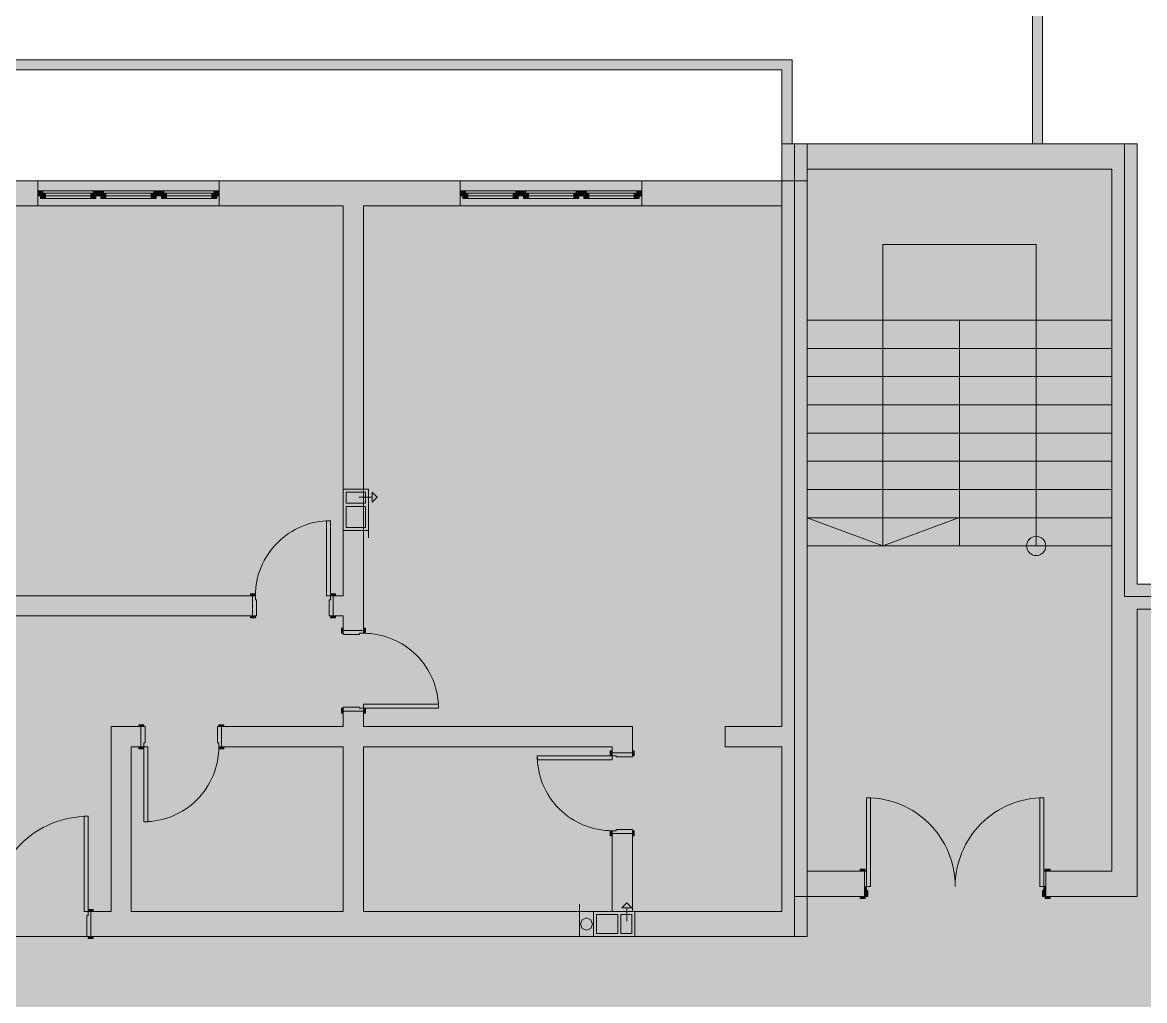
# Model space of a CAD drawing. Header units: centimetres. Extents: x -2733 to 2483, y -2206 to 1504.
# Drawn here: x -470 to 644, y -811 to 160 of the extents above; entities that cross this region are included whole.
import ezdxf

# ---------------------------------------------------------------- set-up
doc = ezdxf.new("R2010")
doc.units = ezdxf.units.CM
for name, color, linetype, lineweight, true_color in [('kufiri i objektit', 7, 'Continuous', 0, 0xb36d4d), ('PDF_2D Drafting - General', 7, 'Continuous', 0, 0x7f7f7f), ('PDF_Muret', 7, 'Continuous', 0, 0x7f7f7f)]:
    doc.layers.add(name, color=color, linetype=linetype, lineweight=lineweight, true_color=true_color)
for name, color, linetype, lineweight in [('ndarjet-njesite', 1, 'Continuous', 0), ('PDF_Geometry', 7, 'Continuous', 0), ('PDF_Oxhaqet', 7, 'Continuous', 0)]:
    doc.layers.add(name, color=color, linetype=linetype, lineweight=lineweight)

msp = doc.modelspace()

# ---------------------------------------------------------------- hatches: boundary and pattern name
at = {"layer": 'PDF_2D Drafting - General', "true_color": 0xe5f8e5, "transparency": 33554559}
msp.add_hatch(color=7, dxfattribs=at).paths.add_polyline_path([(-561.7, -928.1), (-561.7, -747.4), (308.9, -747.4), (308.9, -707.5), (296.4, -707.5), (296.4, 39.3), (308.9, 39.3), (623.6, 39.3), (623.6, -410), (636.1, -410), (1033.6, -410), (1033.6, -422.5), (1033.6, -707.4), (1294, -707.4), (1294, -928.1)])
at = {"layer": 'PDF_2D Drafting - General', "true_color": 0xf2f9ff, "transparency": 33554559}
msp.add_hatch(color=7, dxfattribs=at).paths.add_polyline_path([(283.9, 2.7), (296.4, 2.7), (296.4, -747.4), (283.9, -747.4), (-561.7, -747.4), (-561.7, -804.6), (-1794.7, -804.6), (-1794.7, -792.1), (-1794.7, 2.7)])
at = {"layer": 'PDF_Muret', "true_color": 0xffffff, "transparency": 33554559}
for points in [[(-454.3, -12.3), (-454.3, -7.3), (-449.3, -7.3), (-449.3, -9.8), (-451.8, -9.8), (-451.8, -12.3)], [(-401.8, -14.8), (-446.8, -14.8), (-446.8, -9.8), (-449.3, -9.8), (-449.3, -7.3), (-399.3, -7.3), (-399.3, -9.8), (-401.8, -9.8)], [(-394.3, -7.3), (-394.3, -12.3), (-396.8, -12.3), (-396.8, -9.8), (-399.3, -9.8), (-399.3, -7.3)], [(-394.3, -12.3), (-394.3, -7.3), (-389.3, -7.3), (-389.3, -9.8), (-391.8, -9.8), (-391.8, -12.3)], [(-341.8, -14.8), (-386.8, -14.8), (-386.8, -9.8), (-389.3, -9.8), (-389.3, -7.3), (-339.3, -7.3), (-339.3, -9.8), (-341.8, -9.8)], [(-334.3, -7.3), (-334.3, -12.3), (-336.8, -12.3), (-336.8, -9.8), (-339.3, -9.8), (-339.3, -7.3)], [(-334.3, -12.3), (-334.3, -7.3), (-329.3, -7.3), (-329.3, -9.8), (-331.8, -9.8), (-331.8, -12.3)], [(-281.8, -14.8), (-326.8, -14.8), (-326.8, -9.8), (-329.3, -9.8), (-329.3, -7.3), (-279.3, -7.3), (-279.3, -9.8), (-281.8, -9.8)], [(-274.3, -7.3), (-274.3, -12.3), (-276.8, -12.3), (-276.8, -9.8), (-279.3, -9.8), (-279.3, -7.3)], [(-35.2, -12.3), (-35.2, -7.3), (-30.2, -7.3), (-30.2, -9.8), (-32.7, -9.8), (-32.7, -12.3)], [(17.3, -14.8), (-27.7, -14.8), (-27.7, -9.8), (-30.2, -9.8), (-30.2, -7.3), (19.8, -7.3), (19.8, -9.8), (17.3, -9.8)], [(24.8, -7.3), (24.8, -12.3), (22.3, -12.3), (22.3, -9.8), (19.8, -9.8), (19.8, -7.3)], [(24.8, -12.3), (24.8, -7.3), (29.8, -7.3), (29.8, -9.8), (27.3, -9.8), (27.3, -12.3)], [(77.3, -14.8), (32.3, -14.8), (32.3, -9.8), (29.8, -9.8), (29.8, -7.3), (79.8, -7.3), (79.8, -9.8), (77.3, -9.8)], [(84.8, -7.3), (84.8, -12.3), (82.3, -12.3), (82.3, -9.8), (79.8, -9.8), (79.8, -7.3)], [(84.8, -12.3), (84.8, -7.3), (89.8, -7.3), (89.8, -9.8), (87.3, -9.8), (87.3, -12.3)], [(137.3, -14.8), (92.3, -14.8), (92.3, -9.8), (89.8, -9.8), (89.8, -7.3), (139.8, -7.3), (139.8, -9.8), (137.3, -9.8)], [(144.8, -7.3), (144.8, -12.3), (142.3, -12.3), (142.3, -9.8), (139.8, -9.8), (139.8, -7.3)], [(-237.3, -429.1), (-241.3, -429.1), (-241.3, -409.2), (-238.5, -409.2), (-238.5, -413.1), (-237.3, -413.1)], [(-161.3, -429.1), (-165.3, -429.1), (-165.3, -413.1), (-164.1, -413.1), (-164.1, -409.2), (-161.3, -409.2)], [(-151.3, -447.6), (-151.3, -443.6), (-131.3, -443.6), (-131.3, -446.4), (-135.3, -446.4), (-135.3, -447.6)], [(-151.3, -523.6), (-151.3, -519.6), (-135.3, -519.6), (-135.3, -520.8), (-131.3, -520.8), (-131.3, -523.6)], [(-352, -539), (-348, -539), (-348, -555), (-349.2, -555), (-349.2, -558.9), (-352, -558.9)], [(-276, -539), (-272, -539), (-272, -558.9), (-274.8, -558.9), (-274.8, -555), (-276, -555)], [(135.5, -565.1), (135.5, -569.1), (119.5, -569.1), (119.5, -567.9), (115.5, -567.9), (115.5, -565.1)], [(135.5, -641.1), (135.5, -645.1), (115.5, -645.1), (115.5, -642.3), (119.5, -642.3), (119.5, -641.1)], [(365.7, -707.5), (365.7, -697.5), (367.7, -697.5), (367.7, -701.5), (368.9, -701.5), (368.9, -707.5)], [(542.5, -707.5), (542.5, -701.5), (543.7, -701.5), (543.7, -697.5), (545.7, -697.5), (545.7, -707.5)], [(-401.7, -747.4), (-405.7, -747.4), (-405.7, -726.4), (-404.5, -726.4), (-404.5, -722.4), (-401.7, -722.4)]]:
    msp.add_hatch(color=7, dxfattribs=at).paths.add_polyline_path(points)

# ---------------------------------------------------------------- linework, layer by layer
at = {"layer": 'kufiri i objektit', "lineweight": 5}
msp.add_lwpolyline([(293.9, 39.3), (293.9, 122.7), (-2197.9, 122.7), (-2197.9, -1778), (2482.6, -1778), (2482.6, 1504), (532.4, 1504), (532.4, 39.3)], close=True, dxfattribs=at)
at = {"layer": 'ndarjet-njesite'}
for points in [[(-561.7, -928.1), (-561.7, -747.4), (308.9, -747.4), (308.9, 39.3), (636.1, 39.3), (636.1, -397.5), (832, -397.5), (1021.1, -397.5), (1021.1, -707.4), (1294, -707.4), (1294, -928.1), (-561.7, -928.1)], [(308.9, 2.7), (308.9, -747.4), (-561.7, -747.4), (-561.7, -804.6), (-1794.7, -804.6), (-1794.7, -792.1), (-1794.7, 2.7)]]:
    msp.add_lwpolyline(points, close=True, dxfattribs=at)
at = {"layer": 'PDF_2D Drafting - General', "lineweight": 9}
for points in [[(296.4, 39.3), (296.4, -707.5)], [(308.9, 39.3), (296.4, 39.3)], [(623.6, 39.3), (308.9, 39.3)], [(623.6, -410), (623.6, 39.3)], [(283.9, 2.7), (-1794.7, 2.7)], [(296.4, 2.7), (283.9, 2.7)], [(296.4, -747.4), (296.4, 2.7)], [(636.1, -410), (623.6, -410)], [(1033.6, -410), (636.1, -410)], [(296.4, -707.5), (308.9, -707.5)], [(308.9, -707.5), (308.9, -747.4)], [(-561.7, -747.4), (283.9, -747.4)], [(308.9, -747.4), (-561.7, -747.4)], [(283.9, -747.4), (296.4, -747.4)]]:
    msp.add_lwpolyline(points, dxfattribs=at)
at = {"layer": 'PDF_Geometry', "lineweight": 9}
for points in [[(536.1, -60.7), (383.9, -60.7)], [(383.9, -60.7), (383.9, -359.7)], [(536.1, -135.7), (536.1, -60.7)], [(308.9, -163.7), (308.9, -135.7)], [(308.9, -135.7), (460, -135.7)], [(460, -163.7), (460, -135.7)], [(460, -135.7), (611.1, -135.7)], [(460, -135.7), (460, -163.7)], [(536.1, -359.7), (536.1, -135.7)], [(611.1, -135.7), (611.1, -163.7)], [(460, -163.7), (308.9, -163.7)], [(308.9, -191.7), (308.9, -163.7)], [(308.9, -163.7), (460, -163.7)], [(611.1, -163.7), (460, -163.7)], [(460, -191.7), (460, -163.7)], [(460, -163.7), (611.1, -163.7)], [(460, -163.7), (460, -191.7)], [(611.1, -163.7), (611.1, -191.7)], [(460, -191.7), (308.9, -191.7)], [(308.9, -219.7), (308.9, -191.7)], [(308.9, -191.7), (460, -191.7)], [(611.1, -191.7), (460, -191.7)], [(460, -219.7), (460, -191.7)], [(460, -191.7), (611.1, -191.7)], [(460, -191.7), (460, -219.7)], [(611.1, -191.7), (611.1, -219.7)], [(460, -219.7), (308.9, -219.7)], [(611.1, -219.7), (460, -219.7)], [(460, -247.7), (460, -219.7)], [(460, -219.7), (611.1, -219.7)], [(611.1, -219.7), (611.1, -247.7)], [(308.9, -275.7), (308.9, -247.7)], [(308.9, -247.7), (460, -247.7)], [(611.1, -247.7), (460, -247.7)], [(460, -275.7), (460, -247.7)], [(460, -247.7), (611.1, -247.7)], [(460, -247.7), (460, -275.7)], [(611.1, -247.7), (611.1, -275.7)], [(460, -275.7), (308.9, -275.7)], [(308.9, -303.7), (308.9, -275.7)], [(308.9, -275.7), (460, -275.7)], [(611.1, -275.7), (460, -275.7)], [(460, -303.7), (460, -275.7)], [(460, -275.7), (611.1, -275.7)], [(460, -275.7), (460, -303.7)], [(611.1, -275.7), (611.1, -303.7)], [(460, -303.7), (308.9, -303.7)], [(308.9, -331.7), (308.9, -303.7)], [(308.9, -303.7), (460, -303.7)], [(611.1, -303.7), (460, -303.7)], [(460, -331.7), (460, -303.7)], [(460, -303.7), (611.1, -303.7)], [(460, -303.7), (460, -331.7)], [(611.1, -303.7), (611.1, -331.7)], [(460, -331.7), (308.9, -331.7)], [(308.9, -359.7), (308.9, -331.7)], [(308.9, -331.7), (460, -331.7)], [(458.9, -331.7), (308.9, -331.7)], [(308.9, -331.7), (383.9, -359.7)], [(383.9, -359.7), (458.9, -331.7)], [(611.1, -331.7), (460, -331.7)], [(460, -359.7), (460, -331.7)], [(460, -331.7), (611.1, -331.7)], [(460, -331.7), (460, -359.7)], [(611.1, -331.7), (611.1, -359.7)], [(460, -359.7), (308.9, -359.7)], [(611.1, -359.7), (460, -359.7)]]:
    msp.add_lwpolyline(points, dxfattribs=at)
msp.add_circle((536.1, -359.7), 9.54, dxfattribs=at)
at = {"layer": 'PDF_Muret', "color": 251, "lineweight": 5, "true_color": 0x6a6a6a}
for points in [[(542.4, 39.3), (542.4, 1494)], [(-2187.9, 112.7), (283.9, 112.7)], [(283.9, 112.7), (283.9, 39.3)], [(283.9, 39.3), (283.9, -539)], [(532.4, 39.3), (293.9, 39.3)], [(636.1, 39.3), (542.4, 39.3)], [(636.1, -397.5), (636.1, 39.3)], [(308.9, 14.3), (611.1, 14.3)], [(308.9, -682.5), (308.9, 14.3)], [(611.1, 14.3), (611.1, -682.5)], [(-454.3, 2.7), (-676.1, 2.7)], [(-454.3, 2.7), (-454.3, -7.3)], [(-454.3, 2.7), (-454.3, -7.3)], [(-274.3, 2.7), (-274.3, -7.3)], [(-35.2, 2.7), (-274.3, 2.7)], [(-274.3, 2.7), (-274.3, -7.3)], [(-35.2, 2.7), (-35.2, -7.3)], [(-35.2, 2.7), (-35.2, -7.3)], [(144.8, 2.7), (144.8, -7.3)], [(283.9, 2.7), (144.8, 2.7)], [(144.8, 2.7), (144.8, -7.3)], [(283.9, -22.3), (283.9, 2.7)], [(-454.3, -7.3), (-454.3, -12.3)], [(-454.3, -7.3), (-454.3, -12.3)], [(-454.3, -7.3), (-454.3, -12.3)], [(-274.3, -7.3), (-274.3, -12.3)], [(-274.3, -7.3), (-274.3, -12.3)], [(-274.3, -7.3), (-274.3, -12.3)], [(-35.2, -7.3), (-35.2, -12.3)], [(-35.2, -7.3), (-35.2, -12.3)], [(-35.2, -7.3), (-35.2, -12.3)], [(144.8, -7.3), (144.8, -12.3)], [(144.8, -7.3), (144.8, -12.3)], [(144.8, -7.3), (144.8, -12.3)], [(-454.3, -12.3), (-454.3, -22.3)], [(-454.3, -12.3), (-454.3, -22.3)], [(-274.3, -12.3), (-274.3, -22.3)], [(-274.3, -12.3), (-274.3, -22.3)], [(-35.2, -12.3), (-35.2, -22.3)], [(-35.2, -12.3), (-35.2, -22.3)], [(144.8, -12.3), (144.8, -22.3)], [(144.8, -12.3), (144.8, -22.3)], [(-519.5, -22.3), (-454.3, -22.3)], [(-274.3, -22.3), (-151.3, -22.3)], [(-151.3, -22.3), (-151.3, -409.2)], [(-131.3, -22.3), (-35.2, -22.3)], [(-131.3, -443.6), (-131.3, -22.3)], [(144.8, -22.3), (283.9, -22.3)], [(832, -397.5), (636.1, -397.5)], [(-241.3, -409.2), (-519.5, -409.2)], [(-241.3, -409.2), (-243.5, -409.2)], [(-241.3, -409.2), (-243.5, -409.2)], [(-241.3, -409.2), (-243.5, -409.2)], [(-241.3, -409.2), (-241.3, -429.1)], [(-241.3, -409.2), (-241.3, -429.1)], [(-241.3, -409.2), (-241.3, -429.1)], [(-161.3, -409.2), (-159.1, -409.2)], [(-161.3, -409.2), (-161.3, -429.1)], [(-151.3, -409.2), (-161.3, -409.2)], [(-161.3, -409.2), (-161.3, -429.1)], [(-161.3, -409.2), (-161.3, -429.1)], [(-161.3, -409.2), (-159.1, -409.2)], [(-161.3, -409.2), (-159.1, -409.2)], [(636.1, -707.5), (636.1, -422.5)], [(636.1, -422.5), (1021.1, -422.5)], [(-552.4, -429.1), (-241.3, -429.1)], [(-241.3, -429.1), (-243.5, -429.1)], [(-241.3, -429.1), (-243.5, -429.1)], [(-241.3, -429.1), (-243.5, -429.1)], [(-161.3, -429.1), (-159.1, -429.1)], [(-161.3, -429.1), (-151.3, -429.1)], [(-161.3, -429.1), (-159.1, -429.1)], [(-161.3, -429.1), (-159.1, -429.1)], [(-151.3, -429.1), (-151.3, -443.6)], [(-151.3, -443.6), (-151.3, -441.4)], [(-151.3, -443.6), (-151.3, -441.4)], [(-151.3, -443.6), (-151.3, -441.4)], [(-131.3, -443.6), (-151.3, -443.6)], [(-131.3, -443.6), (-151.3, -443.6)], [(-131.3, -443.6), (-151.3, -443.6)], [(-131.3, -443.6), (-131.3, -441.4)], [(-131.3, -443.6), (-131.3, -441.4)], [(-131.3, -443.6), (-131.3, -441.4)], [(-151.3, -523.6), (-151.3, -525.8)], [(-131.3, -523.6), (-151.3, -523.6)], [(-151.3, -523.6), (-151.3, -539)], [(-131.3, -523.6), (-151.3, -523.6)], [(-131.3, -523.6), (-151.3, -523.6)], [(-151.3, -523.6), (-151.3, -525.8)], [(-151.3, -523.6), (-151.3, -525.8)], [(-131.3, -523.6), (-131.3, -525.8)], [(-131.3, -539), (-131.3, -523.6)], [(-131.3, -523.6), (-131.3, -525.8)], [(-131.3, -523.6), (-131.3, -525.8)], [(-352, -539), (-381.7, -539)], [(-381.7, -539), (-381.7, -722.4)], [(-352, -539), (-354.2, -539)], [(-352, -539), (-354.2, -539)], [(-352, -539), (-354.2, -539)], [(-352, -558.9), (-352, -539)], [(-352, -558.9), (-352, -539)], [(-352, -558.9), (-352, -539)], [(-272, -539), (-269.8, -539)], [(-272, -558.9), (-272, -539)], [(-151.3, -539), (-272, -539)], [(-272, -558.9), (-272, -539)], [(-272, -558.9), (-272, -539)], [(-272, -539), (-269.8, -539)], [(-272, -539), (-269.8, -539)], [(135.5, -539), (-131.3, -539)], [(135.5, -565.1), (135.5, -539)], [(283.9, -539), (227.6, -539)], [(227.6, -539), (227.6, -558.9)], [(-361.7, -558.9), (-352, -558.9)], [(-361.7, -722.4), (-361.7, -558.9)], [(-352, -558.9), (-354.2, -558.9)], [(-352, -558.9), (-354.2, -558.9)], [(-352, -558.9), (-354.2, -558.9)], [(-272, -558.9), (-269.8, -558.9)], [(-272, -558.9), (-151.3, -558.9)], [(-272, -558.9), (-269.8, -558.9)], [(-272, -558.9), (-269.8, -558.9)], [(-151.3, -558.9), (-151.3, -722.4)], [(-131.3, -722.4), (-131.3, -558.9)], [(-131.3, -558.9), (115.5, -558.9)], [(115.5, -558.9), (115.5, -565.1)], [(115.5, -565.1), (115.5, -562.9)], [(115.5, -565.1), (115.5, -562.9)], [(115.5, -565.1), (115.5, -562.9)], [(115.5, -565.1), (135.5, -565.1)], [(115.5, -565.1), (135.5, -565.1)], [(115.5, -565.1), (135.5, -565.1)], [(135.5, -565.1), (135.5, -562.9)], [(135.5, -565.1), (135.5, -562.9)], [(135.5, -565.1), (135.5, -562.9)], [(227.6, -558.9), (283.9, -558.9)], [(283.9, -558.9), (283.9, -707.5)], [(115.5, -645.1), (115.5, -647.3)], [(115.5, -645.1), (135.5, -645.1)], [(115.5, -645.1), (115.5, -722.4)], [(115.5, -645.1), (135.5, -645.1)], [(115.5, -645.1), (135.5, -645.1)], [(115.5, -645.1), (115.5, -647.3)], [(115.5, -645.1), (115.5, -647.3)], [(135.5, -645.1), (135.5, -647.3)], [(135.5, -722.4), (135.5, -645.1)], [(135.5, -645.1), (135.5, -647.3)], [(135.5, -645.1), (135.5, -647.3)], [(365.7, -682.5), (308.9, -682.5)], [(365.7, -682.5), (361.4, -682.5)], [(365.7, -682.5), (361.4, -682.5)], [(365.7, -682.5), (361.4, -682.5)], [(365.7, -697.5), (365.7, -682.5)], [(365.7, -697.5), (365.7, -682.5)], [(365.7, -697.5), (365.7, -682.5)], [(545.7, -682.5), (550, -682.5)], [(545.7, -697.5), (545.7, -682.5)], [(611.1, -682.5), (545.7, -682.5)], [(545.7, -697.5), (545.7, -682.5)], [(545.7, -697.5), (545.7, -682.5)], [(545.7, -682.5), (550, -682.5)], [(545.7, -682.5), (550, -682.5)], [(365.7, -707.5), (365.7, -697.5)], [(365.7, -707.5), (365.7, -697.5)], [(365.7, -707.5), (365.7, -697.5)], [(545.7, -707.5), (545.7, -697.5)], [(545.7, -707.5), (545.7, -697.5)], [(545.7, -707.5), (545.7, -697.5)], [(283.9, -707.5), (283.9, -722.4)], [(308.9, -707.5), (365.7, -707.5)], [(308.9, -747.4), (308.9, -707.5)], [(365.7, -707.5), (361.4, -707.5)], [(365.7, -707.5), (361.4, -707.5)], [(365.7, -707.5), (361.4, -707.5)], [(545.7, -707.5), (550, -707.5)], [(545.7, -707.5), (636.1, -707.5)], [(545.7, -707.5), (550, -707.5)], [(545.7, -707.5), (550, -707.5)], [(-401.7, -722.4), (-399.5, -722.4)], [(-401.7, -722.4), (-401.7, -747.4)], [(-381.7, -722.4), (-401.7, -722.4)], [(-401.7, -722.4), (-401.7, -747.4)], [(-401.7, -722.4), (-401.7, -747.4)], [(-401.7, -722.4), (-399.5, -722.4)], [(-401.7, -722.4), (-399.5, -722.4)], [(-151.3, -722.4), (-361.7, -722.4)], [(115.5, -722.4), (-131.3, -722.4)], [(283.9, -722.4), (135.5, -722.4)], [(-401.7, -747.4), (-399.5, -747.4)], [(-401.7, -747.4), (308.9, -747.4)], [(-401.7, -747.4), (-399.5, -747.4)], [(-401.7, -747.4), (-399.5, -747.4)]]:
    msp.add_lwpolyline(points, dxfattribs=at)
at = {"layer": 'PDF_Muret', "lineweight": 5}
for points in [[(-454.3, 2.7), (-274.3, 2.7)], [(-35.2, 2.7), (144.8, 2.7)], [(-449.3, -7.3), (-454.3, -7.3)], [(-451.8, -12.3), (-451.8, -9.8)], [(-451.8, -9.8), (-449.3, -9.8)], [(-446.8, -9.8), (-451.8, -9.8)], [(-451.8, -9.8), (-451.8, -14.8)], [(-449.3, -9.8), (-449.3, -7.3)], [(-399.3, -7.3), (-449.3, -7.3)], [(-446.8, -14.8), (-446.8, -9.8)], [(-401.8, -9.8), (-446.8, -9.8)], [(-396.8, -9.8), (-401.8, -9.8)], [(-401.8, -9.8), (-401.8, -14.8)], [(-394.3, -7.3), (-399.3, -7.3)], [(-399.3, -7.3), (-399.3, -9.8)], [(-399.3, -9.8), (-396.8, -9.8)], [(-396.8, -9.8), (-396.8, -12.3)], [(-396.8, -14.8), (-396.8, -9.8)], [(-389.3, -7.3), (-394.3, -7.3)], [(-391.8, -12.3), (-391.8, -9.8)], [(-391.8, -9.8), (-389.3, -9.8)], [(-386.8, -9.8), (-391.8, -9.8)], [(-391.8, -9.8), (-391.8, -14.8)], [(-389.3, -9.8), (-389.3, -7.3)], [(-339.3, -7.3), (-389.3, -7.3)], [(-386.8, -14.8), (-386.8, -9.8)], [(-341.8, -9.8), (-386.8, -9.8)], [(-336.8, -9.8), (-341.8, -9.8)], [(-341.8, -9.8), (-341.8, -14.8)], [(-334.3, -7.3), (-339.3, -7.3)], [(-339.3, -7.3), (-339.3, -9.8)], [(-339.3, -9.8), (-336.8, -9.8)], [(-336.8, -9.8), (-336.8, -12.3)], [(-336.8, -14.8), (-336.8, -9.8)], [(-329.3, -7.3), (-334.3, -7.3)], [(-331.8, -12.3), (-331.8, -9.8)], [(-331.8, -9.8), (-329.3, -9.8)], [(-326.8, -9.8), (-331.8, -9.8)], [(-331.8, -9.8), (-331.8, -14.8)], [(-329.3, -9.8), (-329.3, -7.3)], [(-279.3, -7.3), (-329.3, -7.3)], [(-326.8, -14.8), (-326.8, -9.8)], [(-281.8, -9.8), (-326.8, -9.8)], [(-276.8, -9.8), (-281.8, -9.8)], [(-281.8, -9.8), (-281.8, -14.8)], [(-274.3, -7.3), (-279.3, -7.3)], [(-279.3, -7.3), (-279.3, -9.8)], [(-279.3, -9.8), (-276.8, -9.8)], [(-276.8, -9.8), (-276.8, -12.3)], [(-276.8, -14.8), (-276.8, -9.8)], [(-30.2, -7.3), (-35.2, -7.3)], [(-32.7, -12.3), (-32.7, -9.8)], [(-32.7, -9.8), (-30.2, -9.8)], [(-27.7, -9.8), (-32.7, -9.8)], [(-32.7, -9.8), (-32.7, -14.8)], [(-30.2, -9.8), (-30.2, -7.3)], [(19.8, -7.3), (-30.2, -7.3)], [(-27.7, -14.8), (-27.7, -9.8)], [(17.3, -9.8), (-27.7, -9.8)], [(22.3, -9.8), (17.3, -9.8)], [(17.3, -9.8), (17.3, -14.8)], [(24.8, -7.3), (19.8, -7.3)], [(19.8, -7.3), (19.8, -9.8)], [(19.8, -9.8), (22.3, -9.8)], [(22.3, -9.8), (22.3, -12.3)], [(22.3, -14.8), (22.3, -9.8)], [(29.8, -7.3), (24.8, -7.3)], [(27.3, -12.3), (27.3, -9.8)], [(27.3, -9.8), (29.8, -9.8)], [(32.3, -9.8), (27.3, -9.8)], [(27.3, -9.8), (27.3, -14.8)], [(29.8, -9.8), (29.8, -7.3)], [(79.8, -7.3), (29.8, -7.3)], [(32.3, -14.8), (32.3, -9.8)], [(77.3, -9.8), (32.3, -9.8)], [(82.3, -9.8), (77.3, -9.8)], [(77.3, -9.8), (77.3, -14.8)], [(84.8, -7.3), (79.8, -7.3)], [(79.8, -7.3), (79.8, -9.8)], [(79.8, -9.8), (82.3, -9.8)], [(82.3, -9.8), (82.3, -12.3)], [(82.3, -14.8), (82.3, -9.8)], [(89.8, -7.3), (84.8, -7.3)], [(87.3, -12.3), (87.3, -9.8)], [(87.3, -9.8), (89.8, -9.8)], [(92.3, -9.8), (87.3, -9.8)], [(87.3, -9.8), (87.3, -14.8)], [(89.8, -9.8), (89.8, -7.3)], [(139.8, -7.3), (89.8, -7.3)], [(92.3, -14.8), (92.3, -9.8)], [(137.3, -9.8), (92.3, -9.8)], [(142.3, -9.8), (137.3, -9.8)], [(137.3, -9.8), (137.3, -14.8)], [(144.8, -7.3), (139.8, -7.3)], [(139.8, -7.3), (139.8, -9.8)], [(139.8, -9.8), (142.3, -9.8)], [(142.3, -9.8), (142.3, -12.3)], [(142.3, -14.8), (142.3, -9.8)], [(-454.3, -12.3), (-451.8, -12.3)], [(-451.8, -14.8), (-446.8, -14.8)], [(-446.8, -12.3), (-401.8, -12.3)], [(-446.8, -14.8), (-401.8, -14.8)], [(-446.8, -14.8), (-401.8, -14.8)], [(-401.8, -14.8), (-396.8, -14.8)], [(-396.8, -12.3), (-394.3, -12.3)], [(-394.3, -12.3), (-391.8, -12.3)], [(-391.8, -14.8), (-386.8, -14.8)], [(-386.8, -12.3), (-341.8, -12.3)], [(-386.8, -14.8), (-341.8, -14.8)], [(-386.8, -14.8), (-341.8, -14.8)], [(-341.8, -14.8), (-336.8, -14.8)], [(-336.8, -12.3), (-334.3, -12.3)], [(-334.3, -12.3), (-331.8, -12.3)], [(-331.8, -14.8), (-326.8, -14.8)], [(-326.8, -12.3), (-281.8, -12.3)], [(-326.8, -14.8), (-281.8, -14.8)], [(-326.8, -14.8), (-281.8, -14.8)], [(-281.8, -14.8), (-276.8, -14.8)], [(-276.8, -12.3), (-274.3, -12.3)], [(-35.2, -12.3), (-32.7, -12.3)], [(-32.7, -14.8), (-27.7, -14.8)], [(-27.7, -12.3), (17.3, -12.3)], [(-27.7, -14.8), (17.3, -14.8)], [(-27.7, -14.8), (17.3, -14.8)], [(17.3, -14.8), (22.3, -14.8)], [(22.3, -12.3), (24.8, -12.3)], [(24.8, -12.3), (27.3, -12.3)], [(27.3, -14.8), (32.3, -14.8)], [(32.3, -12.3), (77.3, -12.3)], [(32.3, -14.8), (77.3, -14.8)], [(32.3, -14.8), (77.3, -14.8)], [(77.3, -14.8), (82.3, -14.8)], [(82.3, -12.3), (84.8, -12.3)], [(84.8, -12.3), (87.3, -12.3)], [(87.3, -14.8), (92.3, -14.8)], [(92.3, -12.3), (137.3, -12.3)], [(92.3, -14.8), (137.3, -14.8)], [(92.3, -14.8), (137.3, -14.8)], [(137.3, -14.8), (142.3, -14.8)], [(142.3, -12.3), (144.8, -12.3)], [(-454.3, -22.3), (-274.3, -22.3)], [(-35.2, -22.3), (144.8, -22.3)], [(-168.1, -409.2), (-168.1, -334.8)], [(-168.1, -334.8), (-164.1, -334.8)], [(-164.1, -334.8), (-164.1, -409.2)], [(-243.5, -409.2), (-243.5, -407.3)], [(-243.5, -407.3), (-238.5, -407.3)], [(-238.5, -409.2), (-243.5, -409.2)], [(-238.5, -409.2), (-241.3, -409.2)], [(-241.3, -409.2), (-241.3, -429.1)], [(-238.5, -407.3), (-238.5, -409.2)], [(-238.5, -413.1), (-238.5, -409.2)], [(-164.1, -409.2), (-168.1, -409.2)], [(-164.1, -407.3), (-159.1, -407.3)], [(-164.1, -409.2), (-164.1, -407.3)], [(-159.1, -409.2), (-164.1, -409.2)], [(-161.3, -409.2), (-164.1, -409.2)], [(-164.1, -409.2), (-164.1, -413.1)], [(-161.3, -429.1), (-161.3, -409.2)], [(-159.1, -407.3), (-159.1, -409.2)], [(-237.3, -413.1), (-238.5, -413.1)], [(-237.3, -429.1), (-237.3, -413.1)], [(-164.1, -413.1), (-165.3, -413.1)], [(-165.3, -413.1), (-165.3, -429.1)], [(-243.5, -431), (-243.5, -429.1)], [(-243.5, -429.1), (-238.5, -429.1)], [(-238.5, -431), (-243.5, -431)], [(-241.3, -429.1), (-237.3, -429.1)], [(-238.5, -429.1), (-238.5, -431)], [(-165.3, -429.1), (-161.3, -429.1)], [(-164.1, -429.1), (-159.1, -429.1)], [(-164.1, -431), (-164.1, -429.1)], [(-159.1, -431), (-164.1, -431)], [(-159.1, -429.1), (-159.1, -431)], [(-153.2, -446.4), (-153.2, -441.4)], [(-153.2, -441.4), (-151.3, -441.4)], [(-151.3, -441.4), (-151.3, -446.4)], [(-131.3, -443.6), (-151.3, -443.6)], [(-151.3, -443.6), (-151.3, -447.6)], [(-131.3, -446.4), (-131.3, -441.4)], [(-131.3, -441.4), (-129.4, -441.4)], [(-131.3, -446.4), (-131.3, -443.6)], [(-129.4, -441.4), (-129.4, -446.4)], [(-151.3, -446.4), (-153.2, -446.4)], [(-151.3, -447.6), (-135.3, -447.6)], [(-135.3, -447.6), (-135.3, -446.4)], [(-135.3, -446.4), (-131.3, -446.4)], [(-129.4, -446.4), (-131.3, -446.4)], [(-153.2, -525.8), (-153.2, -520.8)], [(-153.2, -520.8), (-151.3, -520.8)], [(-135.3, -519.6), (-151.3, -519.6)], [(-151.3, -519.6), (-151.3, -523.6)], [(-151.3, -520.8), (-151.3, -525.8)], [(-135.3, -520.8), (-135.3, -519.6)], [(-131.3, -520.8), (-135.3, -520.8)], [(-131.3, -520.8), (-131.3, -516.8)], [(-131.3, -516.8), (-56.9, -516.8)], [(-131.3, -525.8), (-131.3, -520.8)], [(-131.3, -520.8), (-129.4, -520.8)], [(-131.3, -523.6), (-131.3, -520.8)], [(-56.9, -520.8), (-131.3, -520.8)], [(-129.4, -520.8), (-129.4, -525.8)], [(-56.9, -516.8), (-56.9, -520.8)], [(-151.3, -525.8), (-153.2, -525.8)], [(-151.3, -523.6), (-131.3, -523.6)], [(-129.4, -525.8), (-131.3, -525.8)], [(-354.2, -539), (-354.2, -537.1)], [(-354.2, -537.1), (-349.2, -537.1)], [(-349.2, -539), (-354.2, -539)], [(-352, -539), (-352, -558.9)], [(-348, -539), (-352, -539)], [(-349.2, -537.1), (-349.2, -539)], [(-348, -555), (-348, -539)], [(-276, -539), (-276, -555)], [(-272, -539), (-276, -539)], [(-274.8, -537.1), (-269.8, -537.1)], [(-274.8, -539), (-274.8, -537.1)], [(-269.8, -539), (-274.8, -539)], [(-272, -558.9), (-272, -539)], [(-269.8, -537.1), (-269.8, -539)], [(-349.2, -558.9), (-349.2, -555)], [(-349.2, -555), (-348, -555)], [(-276, -555), (-274.8, -555)], [(-274.8, -555), (-274.8, -558.9)], [(-354.2, -560.9), (-354.2, -558.9)], [(-354.2, -558.9), (-349.2, -558.9)], [(-349.2, -560.9), (-354.2, -560.9)], [(-352, -558.9), (-349.2, -558.9)], [(-349.2, -558.9), (-349.2, -560.9)], [(-349.2, -633.4), (-349.2, -558.9)], [(-349.2, -558.9), (-345.2, -558.9)], [(-345.2, -558.9), (-345.2, -633.4)], [(-274.8, -558.9), (-269.8, -558.9)], [(-274.8, -560.9), (-274.8, -558.9)], [(-274.8, -558.9), (-272, -558.9)], [(-269.8, -560.9), (-274.8, -560.9)], [(-269.8, -558.9), (-269.8, -560.9)], [(113.6, -567.9), (113.6, -562.9)], [(113.6, -562.9), (115.5, -562.9)], [(115.5, -562.9), (115.5, -567.9)], [(135.5, -565.1), (115.5, -565.1)], [(115.5, -565.1), (115.5, -567.9)], [(135.5, -567.9), (135.5, -562.9)], [(135.5, -562.9), (137.4, -562.9)], [(135.5, -569.1), (135.5, -565.1)], [(137.4, -562.9), (137.4, -567.9)], [(41.1, -567.9), (115.5, -567.9)], [(41.1, -571.9), (41.1, -567.9)], [(115.5, -571.9), (41.1, -571.9)], [(115.5, -567.9), (113.6, -567.9)], [(115.5, -567.9), (119.5, -567.9)], [(115.5, -567.9), (115.5, -571.9)], [(119.5, -567.9), (119.5, -569.1)], [(119.5, -569.1), (135.5, -569.1)], [(137.4, -567.9), (135.5, -567.9)], [(-408.5, -722.4), (-408.5, -628)], [(-408.5, -628), (-404.5, -628)], [(-404.5, -628), (-404.5, -722.4)], [(-345.2, -633.4), (-349.2, -633.4)], [(113.6, -647.3), (113.6, -642.3)], [(113.6, -642.3), (115.5, -642.3)], [(115.5, -642.3), (115.5, -647.3)], [(119.5, -642.3), (115.5, -642.3)], [(115.5, -642.3), (115.5, -645.1)], [(115.5, -645.1), (135.5, -645.1)], [(135.5, -641.1), (119.5, -641.1)], [(119.5, -641.1), (119.5, -642.3)], [(135.5, -645.1), (135.5, -641.1)], [(135.5, -647.3), (135.5, -642.3)], [(135.5, -642.3), (137.4, -642.3)], [(137.4, -642.3), (137.4, -647.3)], [(115.5, -647.3), (113.6, -647.3)], [(137.4, -647.3), (135.5, -647.3)], [(-404.5, -722.4), (-408.5, -722.4)], [(-404.5, -720.5), (-399.5, -720.5)], [(-404.5, -722.4), (-404.5, -720.5)], [(-399.5, -722.4), (-404.5, -722.4)], [(-401.7, -722.4), (-404.5, -722.4)], [(-404.5, -722.4), (-404.5, -726.4)], [(-401.7, -747.4), (-401.7, -722.4)], [(-399.5, -720.5), (-399.5, -722.4)], [(-404.5, -726.4), (-405.7, -726.4)], [(-405.7, -726.4), (-405.7, -747.4)], [(-405.7, -747.4), (-401.7, -747.4)], [(-404.5, -747.4), (-399.5, -747.4)], [(-404.5, -749.3), (-404.5, -747.4)], [(-399.5, -749.3), (-404.5, -749.3)], [(-399.5, -747.4), (-399.5, -749.3)]]:
    msp.add_lwpolyline(points, dxfattribs=at)
at = {"layer": 'PDF_Muret', "lineweight": 18}
for points in [[(367.7, -609.5), (367.7, -697.5)], [(371.7, -609.5), (367.7, -609.5)], [(371.7, -697.5), (371.7, -609.5)], [(539.7, -697.5), (539.7, -609.5)], [(539.7, -609.5), (543.7, -609.5)], [(543.7, -609.5), (543.7, -697.5)], [(361.4, -682.5), (361.4, -680.6)], [(361.4, -680.6), (366.4, -680.6)], [(366.4, -682.5), (361.4, -682.5)], [(365.7, -697.5), (365.7, -682.5)], [(365.7, -682.5), (367.6, -682.5)], [(366.4, -680.6), (366.4, -682.5)], [(367.6, -682.5), (367.6, -697.5)], [(543.8, -697.5), (543.8, -682.5)], [(543.8, -682.5), (545.7, -682.5)], [(545, -680.6), (550, -680.6)], [(545, -682.5), (545, -680.6)], [(550, -682.5), (545, -682.5)], [(545.7, -682.5), (545.7, -697.5)], [(550, -680.6), (550, -682.5)], [(367.6, -697.5), (365.7, -697.5)], [(365.7, -707.5), (365.7, -697.5)], [(365.7, -697.5), (367.7, -697.5)], [(367.7, -697.5), (367.7, -701.5)], [(367.7, -697.5), (371.7, -697.5)], [(543.7, -697.5), (539.7, -697.5)], [(543.7, -701.5), (543.7, -697.5)], [(543.7, -697.5), (545.7, -697.5)], [(545.7, -697.5), (543.8, -697.5)], [(545.7, -697.5), (545.7, -707.5)], [(361.4, -709.4), (361.4, -707.5)], [(361.4, -707.5), (366.4, -707.5)], [(366.4, -709.4), (361.4, -709.4)], [(368.9, -707.5), (365.7, -707.5)], [(366.4, -707.5), (366.4, -709.4)], [(367.7, -701.5), (368.9, -701.5)], [(368.9, -701.5), (368.9, -707.5)], [(542.5, -707.5), (542.5, -701.5)], [(542.5, -701.5), (543.7, -701.5)], [(545.7, -707.5), (542.5, -707.5)], [(545, -707.5), (550, -707.5)], [(545, -709.4), (545, -707.5)], [(550, -709.4), (545, -709.4)], [(550, -707.5), (550, -709.4)]]:
    msp.add_lwpolyline(points, dxfattribs=at)
at = {"layer": 'PDF_Muret', "lineweight": 5}
for centre, radius, start, end in [((-164.1, -409.1), 74.4, 89.99, 180.0099), ((-131.3, -520.8), 74.4, 359.9992, 90.0131), ((-349.2, -559), 74.4, 269.9923, 0.0197), ((115.5, -567.9), 74.4, 179.9968, 270.003), ((-404.5, -722.4), 94.4, 89.9935, 180.0164)]:
    msp.add_arc(centre, radius, start, end, dxfattribs=at)
at = {"layer": 'PDF_Muret', "lineweight": 18}
for centre, start, end in [((367.7, -697.5), 359.9865, 90.0135), ((543.7, -697.5), 89.9867, 180.0135)]:
    msp.add_arc(centre, 88, start, end, dxfattribs=at)
at = {"layer": 'PDF_Muret', "color": 7, "true_color": 0xffffff, "transparency": 33554559}
for points in [[(532.4, 1504), (542.4, 1494), (532.4, 39.3), (542.4, 39.3)], [(293.9, 122.7), (283.9, 112.7), (-2197.9, 122.7), (-2187.9, 112.7)], [(293.9, 39.3), (283.9, 39.3), (293.9, 122.7), (283.9, 112.7)], [(636.1, 39.3), (611.1, 14.3), (283.9, 39.3), (308.9, 14.3)], [(283.9, 39.3), (308.9, 14.3), (283.9, -707.5), (308.9, -682.5)], [(636.1, -707.5), (611.1, -682.5), (636.1, 39.3), (611.1, 14.3)], [(-676.1, 2.7), (-454.3, 2.7), (-676.1, -22.3), (-454.3, -22.3)], [(-274.3, 2.7), (-274.3, -22.3), (-454.3, 2.7), (-454.3, -22.3)], [(-274.3, 2.7), (-35.2, 2.7), (-274.3, -22.3), (-35.2, -22.3)], [(144.8, 2.7), (144.8, -22.3), (-35.2, 2.7), (-35.2, -22.3)], [(283.9, 2.7), (283.9, -22.3), (144.8, 2.7), (144.8, -22.3)], [(-451.8, -14.8), (-451.8, -9.8), (-446.8, -14.8), (-446.8, -9.8)], [(-401.8, -9.8), (-401.8, -14.8), (-446.8, -9.8), (-446.8, -14.8)], [(-396.8, -9.8), (-396.8, -14.8), (-401.8, -9.8), (-401.8, -14.8)], [(-391.8, -14.8), (-391.8, -9.8), (-386.8, -14.8), (-386.8, -9.8)], [(-341.8, -9.8), (-341.8, -14.8), (-386.8, -9.8), (-386.8, -14.8)], [(-336.8, -9.8), (-336.8, -14.8), (-341.8, -9.8), (-341.8, -14.8)], [(-331.8, -14.8), (-331.8, -9.8), (-326.8, -14.8), (-326.8, -9.8)], [(-281.8, -9.8), (-281.8, -14.8), (-326.8, -9.8), (-326.8, -14.8)], [(-276.8, -9.8), (-276.8, -14.8), (-281.8, -9.8), (-281.8, -14.8)], [(-32.7, -14.8), (-32.7, -9.8), (-27.7, -14.8), (-27.7, -9.8)], [(17.3, -9.8), (17.3, -14.8), (-27.7, -9.8), (-27.7, -14.8)], [(22.3, -9.8), (22.3, -14.8), (17.3, -9.8), (17.3, -14.8)], [(27.3, -14.8), (27.3, -9.8), (32.3, -14.8), (32.3, -9.8)], [(77.3, -9.8), (77.3, -14.8), (32.3, -9.8), (32.3, -14.8)], [(82.3, -9.8), (82.3, -14.8), (77.3, -9.8), (77.3, -14.8)], [(87.3, -14.8), (87.3, -9.8), (92.3, -14.8), (92.3, -9.8)], [(137.3, -9.8), (137.3, -14.8), (92.3, -9.8), (92.3, -14.8)], [(142.3, -9.8), (142.3, -14.8), (137.3, -9.8), (137.3, -14.8)], [(-131.3, -22.3), (-131.3, -443.6), (-151.3, -22.3), (-151.3, -443.6)], [(-164.1, -334.8), (-164.1, -409.2), (-168.1, -334.8), (-168.1, -409.2)], [(1046.1, -397.5), (1021.1, -422.5), (636.1, -397.5), (636.1, -422.5)], [(-552.4, -409.2), (-241.3, -409.2), (-552.4, -429.1), (-241.3, -429.1)], [(-238.5, -409.2), (-243.5, -409.2), (-238.5, -407.3), (-243.5, -407.3)], [(-164.1, -407.3), (-159.1, -407.3), (-164.1, -409.2), (-159.1, -409.2)], [(-151.3, -409.2), (-151.3, -429.1), (-161.3, -409.2), (-161.3, -429.1)], [(-238.5, -431), (-243.5, -431), (-238.5, -429.1), (-243.5, -429.1)], [(-164.1, -429.1), (-159.1, -429.1), (-164.1, -431), (-159.1, -431)], [(-153.2, -446.4), (-153.2, -441.4), (-151.3, -446.4), (-151.3, -441.4)], [(-131.3, -446.4), (-131.3, -441.4), (-129.4, -446.4), (-129.4, -441.4)], [(-151.3, -520.8), (-151.3, -525.8), (-153.2, -520.8), (-153.2, -525.8)], [(-56.9, -520.8), (-131.3, -520.8), (-56.9, -516.8), (-131.3, -516.8)], [(-129.4, -520.8), (-129.4, -525.8), (-131.3, -520.8), (-131.3, -525.8)], [(-151.3, -539), (-151.3, -523.6), (-131.3, -539), (-131.3, -523.6)], [(-381.7, -539), (-352, -539), (-361.7, -558.9), (-352, -558.9)], [(-381.7, -539), (-361.7, -558.9), (-381.7, -722.4), (-361.7, -722.4)], [(-349.2, -539), (-354.2, -539), (-349.2, -537.1), (-354.2, -537.1)], [(-274.8, -537.1), (-269.8, -537.1), (-274.8, -539), (-269.8, -539)], [(-272, -558.9), (-272, -539), (115.5, -558.9), (135.5, -539)], [(115.5, -558.9), (135.5, -539), (115.5, -565.1), (135.5, -565.1)], [(227.6, -558.9), (227.6, -539), (283.9, -558.9), (283.9, -539)], [(-349.2, -560.9), (-354.2, -560.9), (-349.2, -558.9), (-354.2, -558.9)], [(-349.2, -633.4), (-349.2, -558.9), (-345.2, -633.4), (-345.2, -558.9)], [(-274.8, -558.9), (-269.8, -558.9), (-274.8, -560.9), (-269.8, -560.9)], [(-131.3, -558.9), (-131.3, -722.4), (-151.3, -558.9), (-151.3, -722.4)], [(113.6, -567.9), (113.6, -562.9), (115.5, -567.9), (115.5, -562.9)], [(135.5, -567.9), (135.5, -562.9), (137.4, -567.9), (137.4, -562.9)], [(41.1, -567.9), (115.5, -567.9), (41.1, -571.9), (115.5, -571.9)], [(367.7, -609.5), (371.7, -609.5), (367.7, -697.5), (371.7, -697.5)], [(543.7, -609.5), (543.7, -697.5), (539.7, -609.5), (539.7, -697.5)], [(-404.5, -628), (-404.5, -722.4), (-408.5, -628), (-408.5, -722.4)], [(115.5, -642.3), (115.5, -647.3), (113.6, -642.3), (113.6, -647.3)], [(115.5, -722.4), (115.5, -645.1), (135.5, -722.4), (135.5, -645.1)], [(137.4, -642.3), (137.4, -647.3), (135.5, -642.3), (135.5, -647.3)], [(308.9, -682.5), (365.7, -682.5), (283.9, -707.5), (365.7, -707.5)], [(366.4, -682.5), (361.4, -682.5), (366.4, -680.6), (361.4, -680.6)], [(365.7, -697.5), (365.7, -682.5), (367.6, -697.5), (367.6, -682.5)], [(543.8, -697.5), (543.8, -682.5), (545.7, -697.5), (545.7, -682.5)], [(545, -680.6), (550, -680.6), (545, -682.5), (550, -682.5)], [(545.7, -682.5), (611.1, -682.5), (545.7, -707.5), (636.1, -707.5)], [(283.9, -707.5), (308.9, -707.5), (283.9, -722.4), (308.9, -747.4)], [(366.4, -709.4), (361.4, -709.4), (366.4, -707.5), (361.4, -707.5)], [(545, -707.5), (550, -707.5), (545, -709.4), (550, -709.4)], [(-404.5, -720.5), (-399.5, -720.5), (-404.5, -722.4), (-399.5, -722.4)], [(283.9, -722.4), (308.9, -747.4), (-401.7, -722.4), (-401.7, -747.4)], [(-404.5, -747.4), (-399.5, -747.4), (-404.5, -749.3), (-399.5, -749.3)]]:
    msp.add_solid(points, dxfattribs=at)
at = {"layer": 'PDF_Oxhaqet', "lineweight": 18}
msp.add_lwpolyline([(364.1, 39.3), (283.9, 39.3)], dxfattribs=at)
at = {"layer": 'PDF_Oxhaqet', "lineweight": 9}
for points in [[(-151.3, -344.5), (-151.3, -303.5)], [(-151.3, -303.5), (-126.3, -303.5)], [(-148.3, -306.5), (-129.3, -306.5)], [(-148.3, -317.4), (-148.3, -306.5)], [(-135.9, -311.2), (-122.7, -311.2)], [(-129.3, -306.5), (-129.3, -317.4)], [(-126.3, -303.5), (-126.3, -344.5)], [(-117.7, -311.2), (-122.7, -306.2)], [(-122.7, -316.2), (-122.7, -306.2)], [(-117.7, -311.2), (-122.7, -316.2)], [(-148.3, -317.4), (-129.3, -317.4)], [(-148.3, -320.5), (-129.3, -320.5)], [(-148.3, -341.5), (-148.3, -320.5)], [(-129.3, -320.5), (-129.3, -341.5)], [(-126.3, -344.5), (-151.3, -344.5)], [(-129.3, -341.5), (-148.3, -341.5)], [(96.9, -722.4), (82.9, -722.4)], [(82.9, -722.4), (82.9, -747.4)], [(137.9, -722.4), (96.9, -722.4)], [(96.9, -722.4), (96.9, -747.4)], [(130.1, -713.9), (125.1, -718.9)], [(135.1, -718.9), (125.1, -718.9)], [(130.1, -713.9), (135.1, -718.9)], [(130.1, -732), (130.1, -718.9)], [(137.9, -747.4), (137.9, -722.4)], [(85.8, -730.7), (84, -734.9)], [(90, -728.9), (85.8, -730.7)], [(94.3, -730.7), (90, -728.9)], [(96, -734.9), (94.3, -730.7)], [(99.9, -725.4), (99.9, -744.4)], [(120.9, -725.4), (99.9, -725.4)], [(120.9, -744.4), (120.9, -725.4)], [(123.9, -744.4), (123.9, -725.4)], [(134.9, -725.4), (123.9, -725.4)], [(134.9, -744.4), (134.9, -725.4)], [(84, -734.9), (85.8, -739.2)], [(85.8, -739.2), (90, -740.9)], [(90, -740.9), (94.3, -739.2)], [(94.3, -739.2), (96, -734.9)], [(99.9, -744.4), (120.9, -744.4)], [(123.9, -744.4), (134.9, -744.4)], [(82.9, -747.4), (96.9, -747.4)], [(96.9, -747.4), (137.9, -747.4)]]:
    msp.add_lwpolyline(points, dxfattribs=at)
at = {"layer": 'PDF_Oxhaqet', "color": 8, "lineweight": 5, "true_color": 0x7f7f7f}
for points in [[(-151.3, -344.5), (-151.3, -351.8)], [(-126.3, -344.5), (-126.3, -351.8)], [(82.9, -722.4), (82.9, -715.1)], [(137.9, -722.4), (147.1, -722.4)], [(137.9, -747.4), (147.1, -747.4)]]:
    msp.add_lwpolyline(points, dxfattribs=at)

doc.saveas('drawing.dxf')
